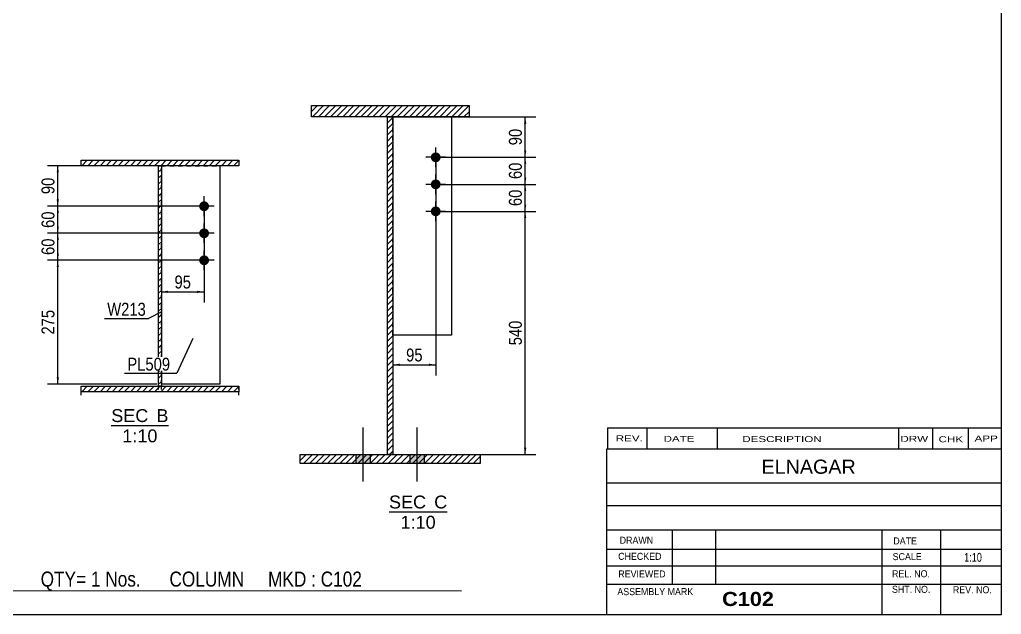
# Model space of a CAD drawing. Header units: millimetres. Extents: x -318 to 94, y -164 to 123.
# Drawn here: x -124 to 94, y -164 to -32 of the extents above; entities that cross this region are included whole.
import ezdxf

# ---------------------------------------------------------------- set-up
doc = ezdxf.new("R2010")
doc.units = ezdxf.units.MM
doc.linetypes.add('DXK_LINE_DOT1', pattern=[1.8814, 0.9407, -0.9407])
doc.styles.add('Arial', font='ARIAL.TTF', dxfattribs={"height": 0.2})
doc.styles.add('Arial Bold', font='ARIALBD.TTF', dxfattribs={"height": 0.2})
doc.styles.add('Arial Narrow', font='ARIALN.TTF', dxfattribs={"height": 0.2})

# ---------------------------------------------------------------- blocks, each defined once
blk = doc.blocks.new('Unknown-623327836-1210')
at = {"color": 5, "linetype": 'Continuous'}
for p, q in [((94.02, -164.04), (94.02, 122.96)), ((-315.98, -164.04), (94.02, -164.04))]:
    blk.add_line(p, q, dxfattribs=at)
blk = doc.blocks.new('Unknown-623327836-12 - 4402')
at = {"color": 1, "linetype": 'Continuous'}
blk.add_line((-41.98, -141.28), (-29.07, -141.28), dxfattribs=at)
at = {"color": 0, "linetype": 'Continuous'}
for points in [[(-33.75, -140.53), (-33.75, -137.53), (-41.98, -137.53), (-41.98, -140.53)], [(-29.07, -140.53), (-29.07, -137.53), (-31.95, -137.53), (-31.95, -140.53)], [(-31.63, -145.03), (-31.63, -142.03), (-39.41, -142.03), (-39.41, -145.03)]]:
    blk.add_wipeout(points, dxfattribs=at)
at = {"color": 136, "linetype": 'Continuous', "style": 'Arial'}
for s, height, p in [('SEC', 2.865, (-41.98, -140.53)), ('C', 2.87, (-31.95, -140.53)), ('1:10', 2.865, (-39.41, -145.03))]:
    blk.add_text(s, height=height, dxfattribs=at).set_placement(p)
blk = doc.blocks.new('Unknown-623327836-13 - 2313')
at = {"color": 1, "linetype": 'Continuous'}
blk.add_line((-103.66, -122.09), (-90.97, -122.09), dxfattribs=at)
at = {"color": 0, "linetype": 'Continuous'}
for points in [[(-95.44, -121.34), (-95.44, -118.34), (-103.66, -118.34), (-103.66, -121.34)], [(-90.97, -121.34), (-90.97, -118.34), (-93.64, -118.34), (-93.64, -121.34)], [(-93.42, -125.84), (-93.42, -122.84), (-101.2, -122.84), (-101.2, -125.84)]]:
    blk.add_wipeout(points, dxfattribs=at)
at = {"color": 136, "linetype": 'Continuous', "style": 'Arial'}
for s, height, p in [('SEC', 2.865, (-103.66, -121.34)), ('B', 2.87, (-93.64, -121.34)), ('1:10', 2.865, (-101.2, -125.84))]:
    blk.add_text(s, height=height, dxfattribs=at).set_placement(p)
blk = doc.blocks.new('Part-623327836-4409 - 4402')
at = {"linetype": 'Continuous'}
h = blk.add_hatch(dxfattribs=at)
h.set_pattern_fill('', scale=0.3, style=0, pattern_type=0)
h.set_pattern_definition([(45, (-42.297, -53.5564), (-0.673519, 0.673519), [])])
h.paths.add_polyline_path([(-41.1, -53.56), (-42.3, -53.56), (-42.3, -128.56), (-41.1, -128.56)])
at = {"color": 2, "linetype": 'Continuous'}
for p, q in [((-42.3, -53.56), (-41.1, -53.56)), ((-42.3, -128.56), (-42.3, -53.56)), ((-41.1, -53.56), (-41.1, -128.56)), ((-41.1, -128.56), (-42.3, -128.56))]:
    blk.add_line(p, q, dxfattribs=at)
blk = doc.blocks.new('Part-623327836-4414 - 4402')
at = {"linetype": 'Continuous'}
h = blk.add_hatch(dxfattribs=at)
h.set_pattern_fill('', scale=0.3, style=0, pattern_type=0)
h.set_pattern_definition([(45, (-61.697, -128.5564), (-0.67352, 0.67352), [])])
h.paths.add_polyline_path([(-21.7, -128.56), (-61.7, -128.56), (-61.7, -130.56), (-21.7, -130.56)])
at = {"color": 2, "linetype": 'Continuous'}
for p, q in [((-61.7, -128.56), (-21.7, -128.56)), ((-61.7, -130.56), (-61.7, -128.56)), ((-21.7, -128.56), (-21.7, -130.56)), ((-21.7, -130.56), (-61.7, -130.56))]:
    blk.add_line(p, q, dxfattribs=at)
blk = doc.blocks.new('Part-623327836-4420 - 4402')
at = {"linetype": 'Continuous'}
h = blk.add_hatch(dxfattribs=at)
h.set_pattern_fill('', scale=0.3, style=0, pattern_type=0)
h.set_pattern_definition([(45, (-59.197, -51.0561), (-0.67352, 0.67352), [])])
h.paths.add_polyline_path([(-24.2, -51.06), (-59.2, -51.06), (-59.2, -53.56), (-24.2, -53.56)])
at = {"color": 2, "linetype": 'Continuous'}
for p, q in [((-59.2, -51.06), (-24.2, -51.06)), ((-59.2, -53.56), (-59.2, -51.06)), ((-24.2, -51.06), (-24.2, -53.56)), ((-24.2, -53.56), (-59.2, -53.56))]:
    blk.add_line(p, q, dxfattribs=at)
blk = doc.blocks.new('Part-623327836-4437 - 4402')
at = {"color": 7, "linetype": 'DXK_LINE_DOT1'}
for p, q in [((-41.1, -102.06), (-41.1, -53.56)), ((-41.1, -53.56), (-28.1, -53.56))]:
    blk.add_line(p, q, dxfattribs=at)
at = {"color": 2, "linetype": 'Continuous'}
for p, q in [((-28.1, -53.56), (-28.1, -102.06)), ((-28.1, -102.06), (-41.1, -102.06))]:
    blk.add_line(p, q, dxfattribs=at)
blk = doc.blocks.new('Bolt-623327836-4442 - 4402')
at = {"linetype": 'Continuous'}
for points in [[(-49.3, -130.56), (-46.1, -130.56), (-46.1, -128.56), (-49.3, -128.56)], [(-37.3, -130.56), (-34.1, -130.56), (-34.1, -128.56), (-37.3, -128.56)]]:
    blk.add_hatch(color=3, dxfattribs=at).paths.add_polyline_path(points)
at = {"color": 3, "linetype": 'Continuous'}
for p, q in [((-47.7, -134.53), (-47.7, -122.56)), ((-35.7, -134.53), (-35.7, -122.56)), ((-49.3, -130.56), (-49.3, -128.56)), ((-46.1, -130.56), (-46.1, -128.56)), ((-37.3, -130.56), (-37.3, -128.56)), ((-34.1, -130.56), (-34.1, -128.56))]:
    blk.add_line(p, q, dxfattribs=at)
blk = doc.blocks.new('Bolt-623327836-4456 - 4402')
at = {"linetype": 'Continuous'}
for points in [[(-31.6, -63.66, -1), (-31.6, -61.46, -1)], [(-31.6, -69.66, -1), (-31.6, -67.46, -1)], [(-31.6, -75.66, -1), (-31.6, -73.46, -1)]]:
    blk.add_hatch(color=3, dxfattribs=at).paths.add_polyline_path(points)
at = {"color": 3, "linetype": 'Continuous'}
for p, q in [((-31.6, -64.76), (-31.6, -60.36)), ((-29.4, -62.56), (-33.8, -62.56)), ((-31.6, -70.76), (-31.6, -66.36)), ((-29.4, -68.56), (-33.8, -68.56)), ((-31.6, -76.76), (-31.6, -72.36)), ((-29.4, -74.56), (-33.8, -74.56))]:
    blk.add_line(p, q, dxfattribs=at)
blk = doc.blocks.new('Part-623327836-2321 - 2313')
at = {"linetype": 'Continuous'}
h = blk.add_hatch(dxfattribs=at)
h.set_pattern_fill('', scale=0.3, style=0, pattern_type=0)
h.set_pattern_definition([(45, (-110.3382, -63.2167), (-0.67352, 0.67352), [])])
h.paths.add_polyline_path([(-75.34, -63.22), (-110.34, -63.22), (-110.34, -64.42), (-75.34, -64.42)])
at = {"color": 2, "linetype": 'Continuous'}
for p, q in [((-110.34, -63.22), (-75.34, -63.22)), ((-110.34, -64.42), (-110.34, -63.22)), ((-75.34, -63.22), (-75.34, -64.42)), ((-75.34, -64.42), (-110.34, -64.42))]:
    blk.add_line(p, q, dxfattribs=at)
blk = doc.blocks.new('Bolt-623327836-2364 - 2313')
at = {"linetype": 'Continuous'}
for points in [[(-83.04, -74.52, -1), (-83.04, -72.32, -1)], [(-83.04, -80.52, -1), (-83.04, -78.32, -1)], [(-83.04, -86.52, -1), (-83.04, -84.32, -1)]]:
    blk.add_hatch(color=3, dxfattribs=at).paths.add_polyline_path(points)
at = {"color": 3, "linetype": 'Continuous'}
for p, q in [((-83.04, -75.62), (-83.04, -71.22)), ((-80.84, -73.42), (-85.24, -73.42)), ((-83.04, -81.62), (-83.04, -77.22)), ((-80.84, -79.42), (-85.24, -79.42)), ((-83.04, -87.62), (-83.04, -83.22)), ((-80.84, -85.42), (-85.24, -85.42))]:
    blk.add_line(p, q, dxfattribs=at)
blk = doc.blocks.new('Part-623327836-2324 - 2313')
at = {"linetype": 'Continuous'}
h = blk.add_hatch(dxfattribs=at)
h.set_pattern_fill('', scale=0.3, style=0, pattern_type=0)
h.set_pattern_definition([(45, (-110.3382, -113.3941), (-0.67352, 0.67352), [])])
h.paths.add_polyline_path([(-75.34, -113.39), (-110.34, -113.39), (-110.34, -114.6), (-75.34, -114.6)])
at = {"color": 7, "linetype": 'DXK_LINE_DOT1'}
for p, q in [((-110.34, -114.14), (-110.34, -113.39)), ((-75.34, -114.14), (-75.34, -113.39))]:
    blk.add_line(p, q, dxfattribs=at)
at = {"color": 2, "linetype": 'Continuous'}
for p, q in [((-110.34, -113.39), (-75.34, -113.39)), ((-110.34, -114.6), (-110.34, -113.39)), ((-110.34, -115.34), (-110.34, -114.6)), ((-75.34, -114.6), (-110.34, -114.6)), ((-75.34, -113.39), (-75.34, -114.6)), ((-75.34, -115.34), (-75.34, -114.6))]:
    blk.add_line(p, q, dxfattribs=at)
blk = doc.blocks.new('Part-623327836-2349 - 2313')
at = {"color": 7, "linetype": 'DXK_LINE_DOT1'}
for p, q in [((-92.54, -112.92), (-92.54, -64.42)), ((-92.54, -64.42), (-79.54, -64.42))]:
    blk.add_line(p, q, dxfattribs=at)
at = {"color": 2, "linetype": 'Continuous'}
for p, q in [((-79.54, -64.42), (-79.54, -112.92)), ((-79.54, -112.92), (-92.54, -112.92))]:
    blk.add_line(p, q, dxfattribs=at)
blk = doc.blocks.new('Part-623327836-2362 - 2313')
at = {"linetype": 'Continuous'}
h = blk.add_hatch(dxfattribs=at)
h.set_pattern_fill('', scale=0.3, style=0, pattern_type=0)
h.set_pattern_definition([(45, (-93.1382, -64.4167), (-0.67352, 0.67352), [])])
h.paths.add_polyline_path([(-92.54, -64.42), (-93.14, -64.42), (-93.14, -113.39), (-92.54, -113.39)])
at = {"color": 2, "linetype": 'Continuous'}
for p, q in [((-93.14, -64.42), (-92.54, -64.42)), ((-93.14, -113.39), (-93.14, -64.42)), ((-92.54, -64.42), (-92.54, -113.39)), ((-92.54, -113.39), (-93.14, -113.39))]:
    blk.add_line(p, q, dxfattribs=at)
at = {"color": 7, "linetype": 'DXK_LINE_DOT1'}
for p, q in [((-93.14, -114.14), (-93.14, -113.39)), ((-92.54, -114.14), (-92.54, -113.39))]:
    blk.add_line(p, q, dxfattribs=at)
blk = doc.blocks.new('StraightDimension-623327836-4614 - 4402')
at = {"linetype": 'Continuous'}
for points in [[(-11.99, -70.06), (-11.74, -68.56), (-11.49, -70.06)], [(-11.49, -73.06), (-11.74, -74.56), (-11.99, -73.06)]]:
    blk.add_hatch(color=7, dxfattribs=at).paths.add_polyline_path(points)
at = {"color": 7, "linetype": 'Continuous'}
for p, q in [((-30.9, -68.56), (-9.34, -68.56)), ((-11.74, -74.56), (-11.74, -68.56)), ((-30.9, -74.56), (-9.34, -74.56))]:
    blk.add_line(p, q, dxfattribs=at)
at = {"color": 0}
blk.add_wipeout([(-11.89, -69.13), (-16.09, -69.13), (-16.09, -73.98), (-11.89, -73.98)], dxfattribs=at)
at = {"color": 3, "style": 'Arial Narrow'}
blk.add_text('60', height=2.863, rotation=90.0002, dxfattribs=at).set_placement((-12.49, -73.38))
blk = doc.blocks.new('StraightDimension-623327836-4612 - 4402')
at = {"linetype": 'Continuous'}
for points in [[(-11.99, -55.06), (-11.74, -53.56), (-11.49, -55.06)], [(-11.49, -61.06), (-11.74, -62.56), (-11.99, -61.06)]]:
    blk.add_hatch(color=7, dxfattribs=at).paths.add_polyline_path(points)
at = {"color": 7, "linetype": 'Continuous'}
for p, q in [((-40.4, -53.56), (-9.34, -53.56)), ((-11.74, -62.56), (-11.74, -53.56)), ((-30.9, -62.56), (-9.34, -62.56))]:
    blk.add_line(p, q, dxfattribs=at)
at = {"color": 0}
blk.add_wipeout([(-11.89, -55.63), (-16.09, -55.63), (-16.09, -60.48), (-11.89, -60.48)], dxfattribs=at)
at = {"color": 3, "style": 'Arial Narrow'}
blk.add_text('90', height=2.863, rotation=90.0002, dxfattribs=at).set_placement((-12.49, -59.88))
blk = doc.blocks.new('StraightDimension-623327836-4613 - 4402')
at = {"linetype": 'Continuous'}
for points in [[(-11.99, -64.06), (-11.74, -62.56), (-11.49, -64.06)], [(-11.49, -67.06), (-11.74, -68.56), (-11.99, -67.06)]]:
    blk.add_hatch(color=7, dxfattribs=at).paths.add_polyline_path(points)
at = {"color": 7, "linetype": 'Continuous'}
for p, q in [((-30.9, -62.56), (-9.34, -62.56)), ((-11.74, -68.56), (-11.74, -62.56)), ((-30.9, -68.56), (-9.34, -68.56))]:
    blk.add_line(p, q, dxfattribs=at)
at = {"color": 0}
blk.add_wipeout([(-11.89, -63.13), (-16.09, -63.13), (-16.09, -67.98), (-11.89, -67.98)], dxfattribs=at)
at = {"color": 3, "style": 'Arial Narrow'}
blk.add_text('60', height=2.863, rotation=90.0002, dxfattribs=at).set_placement((-12.49, -67.38))
blk = doc.blocks.new('StraightDimension-623327836-4615 - 4402')
at = {"linetype": 'Continuous'}
for points in [[(-11.99, -76.06), (-11.74, -74.56), (-11.49, -76.06)], [(-11.49, -127.06), (-11.74, -128.56), (-11.99, -127.06)]]:
    blk.add_hatch(color=7, dxfattribs=at).paths.add_polyline_path(points)
at = {"color": 7, "linetype": 'Continuous'}
for p, q in [((-30.9, -74.56), (-9.34, -74.56)), ((-11.74, -128.56), (-11.74, -74.56)), ((-24.06, -128.56), (-9.34, -128.56))]:
    blk.add_line(p, q, dxfattribs=at)
at = {"color": 0}
blk.add_wipeout([(-11.89, -98.21), (-16.09, -98.21), (-16.09, -104.9), (-11.89, -104.9)], dxfattribs=at)
at = {"color": 3, "style": 'Arial Narrow'}
blk.add_text('540', height=2.863, rotation=90.0002, dxfattribs=at).set_placement((-12.49, -104.3))
blk = doc.blocks.new('StraightDimension-623327836-4661 - 4402')
at = {"linetype": 'Continuous'}
for points in [[(-39.6, -108.88), (-41.1, -108.63), (-39.6, -108.38)], [(-33.1, -108.38), (-31.6, -108.63), (-33.1, -108.88)]]:
    blk.add_hatch(color=7, dxfattribs=at).paths.add_polyline_path(points)
at = {"color": 7, "linetype": 'Continuous'}
for p, q in [((-31.6, -63.56), (-31.6, -111.03)), ((-41.1, -79.83), (-41.1, -111.03)), ((-41.1, -108.63), (-31.6, -108.63))]:
    blk.add_line(p, q, dxfattribs=at)
at = {"color": 0}
blk.add_wipeout([(-33.92, -108.48), (-33.92, -104.28), (-38.78, -104.28), (-38.78, -108.48)], dxfattribs=at)
at = {"color": 3, "style": 'Arial Narrow'}
blk.add_text('95', height=2.863, dxfattribs=at).set_placement((-38.18, -107.88))
blk = doc.blocks.new('StraightDimension-623327836-2378 - 2313')
at = {"linetype": 'Continuous'}
for points in [[(-115.79, -86.92), (-115.54, -85.42), (-115.29, -86.92)], [(-115.29, -111.42), (-115.54, -112.92), (-115.79, -111.42)]]:
    blk.add_hatch(color=7, dxfattribs=at).paths.add_polyline_path(points)
at = {"color": 7, "linetype": 'Continuous'}
for p, q in [((-84.04, -85.42), (-117.79, -85.42)), ((-115.54, -112.92), (-115.54, -85.42)), ((-93.54, -112.92), (-117.79, -112.92))]:
    blk.add_line(p, q, dxfattribs=at)
at = {"color": 0}
blk.add_wipeout([(-115.69, -95.82), (-119.89, -95.82), (-119.89, -102.51), (-115.69, -102.51)], dxfattribs=at)
at = {"color": 3, "style": 'Arial Narrow'}
blk.add_text('275', height=2.863, rotation=90.0002, dxfattribs=at).set_placement((-116.29, -101.91))
blk = doc.blocks.new('StraightDimension-623327836-2384 - 2313')
at = {"linetype": 'Continuous'}
for points in [[(-115.79, -65.92), (-115.54, -64.42), (-115.29, -65.92)], [(-115.29, -71.92), (-115.54, -73.42), (-115.79, -71.92)]]:
    blk.add_hatch(color=7, dxfattribs=at).paths.add_polyline_path(points)
at = {"color": 7, "linetype": 'Continuous'}
for p, q in [((-80.54, -64.42), (-117.79, -64.42)), ((-115.54, -73.42), (-115.54, -64.42)), ((-84.04, -73.42), (-117.79, -73.42))]:
    blk.add_line(p, q, dxfattribs=at)
at = {"color": 0}
blk.add_wipeout([(-115.69, -66.49), (-119.89, -66.49), (-119.89, -71.34), (-115.69, -71.34)], dxfattribs=at)
at = {"color": 3, "style": 'Arial Narrow'}
blk.add_text('90', height=2.863, rotation=90.0002, dxfattribs=at).set_placement((-116.29, -70.74))
blk = doc.blocks.new('StraightDimension-623327836-3189 - 2313')
at = {"linetype": 'Continuous'}
for points in [[(-115.79, -80.92), (-115.54, -79.42), (-115.29, -80.92)], [(-115.29, -83.92), (-115.54, -85.42), (-115.79, -83.92)]]:
    blk.add_hatch(color=7, dxfattribs=at).paths.add_polyline_path(points)
at = {"color": 7, "linetype": 'Continuous'}
for p, q in [((-84.04, -79.42), (-117.79, -79.42)), ((-115.54, -85.42), (-115.54, -79.42)), ((-84.04, -85.42), (-117.79, -85.42))]:
    blk.add_line(p, q, dxfattribs=at)
at = {"color": 0}
blk.add_wipeout([(-115.69, -79.99), (-119.89, -79.99), (-119.89, -84.84), (-115.69, -84.84)], dxfattribs=at)
at = {"color": 3, "style": 'Arial Narrow'}
blk.add_text('60', height=2.863, rotation=90.0002, dxfattribs=at).set_placement((-116.29, -84.24))
blk = doc.blocks.new('StraightDimension-623327836-3191 - 2313')
at = {"linetype": 'Continuous'}
for points in [[(-115.79, -74.92), (-115.54, -73.42), (-115.29, -74.92)], [(-115.29, -77.92), (-115.54, -79.42), (-115.79, -77.92)]]:
    blk.add_hatch(color=7, dxfattribs=at).paths.add_polyline_path(points)
at = {"color": 7, "linetype": 'Continuous'}
for p, q in [((-84.04, -73.42), (-117.79, -73.42)), ((-115.54, -79.42), (-115.54, -73.42)), ((-84.04, -79.42), (-117.79, -79.42))]:
    blk.add_line(p, q, dxfattribs=at)
at = {"color": 0}
blk.add_wipeout([(-115.69, -73.99), (-119.89, -73.99), (-119.89, -78.84), (-115.69, -78.84)], dxfattribs=at)
at = {"color": 3, "style": 'Arial Narrow'}
blk.add_text('60', height=2.863, rotation=90.0002, dxfattribs=at).set_placement((-116.29, -78.24))
blk = doc.blocks.new('StraightDimension-623327836-3966 - 2313')
at = {"linetype": 'Continuous'}
for points in [[(-91.04, -92.68), (-92.54, -92.43), (-91.04, -92.18)], [(-84.54, -92.18), (-83.04, -92.43), (-84.54, -92.68)]]:
    blk.add_hatch(color=7, dxfattribs=at).paths.add_polyline_path(points)
at = {"color": 7, "linetype": 'Continuous'}
for p, q in [((-83.04, -74.42), (-83.04, -94.83)), ((-92.54, -87.93), (-92.54, -94.83)), ((-92.54, -92.43), (-83.04, -92.43))]:
    blk.add_line(p, q, dxfattribs=at)
at = {"color": 0}
blk.add_wipeout([(-85.36, -92.28), (-85.36, -88.08), (-90.22, -88.08), (-90.22, -92.28)], dxfattribs=at)
at = {"color": 3, "style": 'Arial Narrow'}
blk.add_text('95', height=2.863, dxfattribs=at).set_placement((-89.62, -91.68))
blk = doc.blocks.new('CBS_CALLOFF-623327836-4678')
at = {"color": 7, "linetype": 'Continuous'}
blk.add_line((-142.11, -158.77), (-25.87, -158.79), dxfattribs=at)
at = {"color": 3, "linetype": 'Continuous', "style": 'Arial Narrow'}
blk.add_text('QTY= 1 Nos.      COLUMN     MKD : C102', height=3.3405, dxfattribs=at).set_placement((-119.35, -157.88))
blk = doc.blocks.new('CBS_NAME_BLOG-623327836-4679')
at = {"color": 7, "linetype": 'Continuous'}
for p, q in [((6.42, -127.29), (93.94, -127.29)), ((6.42, -164), (6.42, -127.29)), ((6.42, -134.83), (93.94, -134.83)), ((6.5, -139.88), (94.01, -139.88)), ((6.42, -145.26), (93.94, -145.26)), ((20.95, -157.36), (20.95, -145.26)), ((30.63, -157.34), (30.63, -145.27)), ((67.55, -164), (67.55, -145.27)), ((80.6, -164), (80.6, -145.26)), ((6.43, -149.55), (94.01, -149.54)), ((6.42, -153.3), (93.94, -153.3)), ((6.42, -157.34), (93.94, -157.34)), ((6.42, -164.04), (94.01, -164.04))]:
    blk.add_line(p, q, dxfattribs=at)
at = {"color": 3, "linetype": 'Continuous', "style": 'Arial'}
blk.add_text('ELNAGAR', height=3.133, dxfattribs=at).set_placement((40.75, -132.82))
at = {"color": 3, "linetype": 'Continuous'}
for s, height, style, width, p in [('DRAWN', 1.566, 'Arial', 0.9, (9.25, -148.36)), ('DATE', 1.566, 'Arial', 0.9, (70.02, -148.52)), ('CHECKED', 1.566, 'Arial', 0.9, (8.91, -151.94)), ('SCALE', 1.566, 'Arial', 0.9, (69.87, -152)), ('1:10', 1.957, 'Arial Narrow', 0.9, (85.76, -152.36)), ('REVIEWED', 1.566, 'Arial', 0.9, (8.94, -155.85)), ('REL. NO.', 1.566, 'Arial', 0.9, (69.73, -155.81)), ('ASSEMBLY MARK', 1.5663, 'Arial', 0.9, (8.73, -159.78)), ('C102', 3.131, 'Arial Bold', 1.1, (32, -162.19)), ('SHT. NO.', 1.566, 'Arial', 0.9, (69.72, -159.27)), ('REV. NO.', 1.566, 'Arial', 0.9, (83.25, -159.36))]:
    blk.add_text(s, height=height, dxfattribs=dict(at, style=style, width=width)).set_placement(p)
blk = doc.blocks.new('CBS_REVISION-623327836-4680')
at = {"color": 7, "linetype": 'Continuous'}
for p, q in [((6.51, -122.66), (94.01, -122.66)), ((6.51, -122.66), (6.51, -127.29)), ((15.3, -122.66), (15.3, -127.29)), ((30.9, -122.66), (30.9, -127.23)), ((71.15, -122.66), (71.15, -127.29)), ((78.7, -122.66), (78.7, -127.29)), ((86.64, -122.66), (86.64, -127.29)), ((6.51, -127.29), (94.01, -127.29))]:
    blk.add_line(p, q, dxfattribs=at)
at = {"color": 7, "style": 'Arial Narrow', "width": 1.7}
for s, height, p in [('REV.', 1.326, (8.37, -125.62)), ('DATE', 1.326, (18.99, -125.73)), ('DESCRIPTION', 1.3257, (36.47, -125.79)), ('DRW', 1.326, (71.59, -125.73)), ('CHK', 1.326, (80.07, -125.82)), ('APP', 1.326, (88.07, -125.66))]:
    blk.add_text(s, height=height, dxfattribs=at).set_placement(p)
blk = doc.blocks.new('Mark-623327836-2358 - 2313')
at = {"color": 0}
blk.add_wipeout([(-95.97, -97.73), (-95.97, -94.73), (-104.56, -94.73), (-104.56, -97.73)], dxfattribs=at)
blk.add_wipeout([(-95.97, -97.73), (-95.97, -94.73), (-104.56, -94.73), (-104.56, -97.73)], dxfattribs=at)
at = {"color": 7, "linetype": 'Continuous'}
for p in [(-92.54, -96.85), (-105.16, -98.33)]:
    blk.add_line(p, (-95.37, -98.33), dxfattribs=at)
at = {"color": 3, "style": 'Arial Narrow'}
blk.add_text('W213', height=2.863, dxfattribs=at).set_placement((-104.56, -97.73))
blk = doc.blocks.new('Mark-623327836-2345 - 2313')
at = {"color": 7, "linetype": 'Continuous'}
blk.add_line((-85.55, -102.78), (-89.09, -110.52), dxfattribs=at)
at = {"color": 0}
blk.add_wipeout([(-90.59, -109.92), (-90.59, -106.92), (-100.09, -106.92), (-100.09, -109.92)], dxfattribs=at)
blk.add_wipeout([(-90.59, -109.92), (-90.59, -106.92), (-100.09, -106.92), (-100.09, -109.92)], dxfattribs=at)
at = {"color": 7, "linetype": 'Continuous'}
blk.add_line((-100.69, -110.52), (-89.09, -110.52), dxfattribs=at)
at = {"color": 3, "style": 'Arial Narrow'}
blk.add_text('PL509', height=2.863, dxfattribs=at).set_placement((-100.09, -109.92))

msp = doc.modelspace()

# ---------------------------------------------------------------- block references
for name in ['Unknown-623327836-1210', 'Part-623327836-4420 - 4402', 'Part-623327836-4409 - 4402', 'Part-623327836-4437 - 4402', 'Bolt-623327836-4456 - 4402', 'Part-623327836-2321 - 2313', 'Part-623327836-2362 - 2313', 'Part-623327836-2349 - 2313', 'Bolt-623327836-2364 - 2313', 'Part-623327836-2324 - 2313', 'Bolt-623327836-4442 - 4402', 'CBS_REVISION-623327836-4680', 'Part-623327836-4414 - 4402', 'CBS_NAME_BLOG-623327836-4679', 'CBS_CALLOFF-623327836-4678']:
    msp.add_blockref(name, (0, 0))

# ---------------------------------------------------------------- next in the draw order: block references
for name in ['StraightDimension-623327836-4612 - 4402', 'StraightDimension-623327836-2384 - 2313', 'StraightDimension-623327836-4614 - 4402', 'StraightDimension-623327836-2378 - 2313', 'Unknown-623327836-13 - 2313', 'Unknown-623327836-12 - 4402']:
    msp.add_blockref(name, (0, 0))

# ---------------------------------------------------------------- next in the draw order: block references
for name in ['StraightDimension-623327836-4613 - 4402', 'StraightDimension-623327836-4615 - 4402', 'StraightDimension-623327836-3189 - 2313', 'Mark-623327836-2345 - 2313']:
    msp.add_blockref(name, (0, 0))

# ---------------------------------------------------------------- next in the draw order: block references
for name in ['StraightDimension-623327836-4661 - 4402', 'StraightDimension-623327836-3191 - 2313']:
    msp.add_blockref(name, (0, 0))

# ---------------------------------------------------------------- next in the draw order: block references
msp.add_blockref('StraightDimension-623327836-3966 - 2313', (0, 0))

# ---------------------------------------------------------------- next in the draw order: block references
msp.add_blockref('Mark-623327836-2358 - 2313', (0, 0))

doc.saveas('drawing.dxf')
